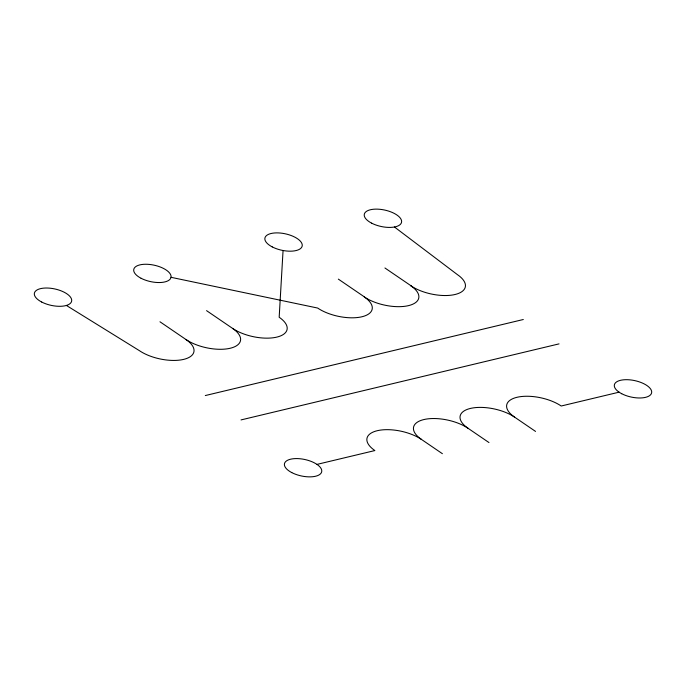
<?xml version="1.0" encoding="UTF-8"?>
<svg xmlns="http://www.w3.org/2000/svg" width="686" height="686" viewBox="0 0 686 686"><rect width="100%" height="100%" fill="white"/><g stroke="black" fill="none" stroke-linecap="round" stroke-linejoin="round"><path stroke-width="1.03" d="M283.061 250.51L279.176 317.266A31.89 14.08 12.2 0 1 276.818 337.109A31.89 14.08 12.2 0 1 232.597 328.405L206.546 310.638M205.311 395.548L523.307 319.513M241.035 419.918L559.03 343.883M316.983 464.396L374.873 450.556A31.89 14.08 12.2 0 1 377.231 430.714A31.89 14.08 12.2 0 1 421.453 439.417L442.384 453.695M619.089 392.169L561.199 406.009A31.89 14.08 12.2 0 0 516.978 397.297A31.89 14.08 12.2 0 0 514.62 417.148L535.552 431.425M171.02 277.307L317.687 308.057A31.89 14.08 12.2 0 0 361.908 316.769A31.89 14.08 12.2 0 0 364.266 296.918A31.89 14.08 12.2 0 0 408.496 305.63A31.89 14.08 12.2 0 0 410.854 285.779A31.89 14.08 12.2 0 0 455.075 294.491A31.89 14.08 12.2 0 0 457.433 274.649L394.467 227.006M66.396 305.45L139.438 350.683A31.89 14.08 12.2 0 0 183.659 359.387A31.89 14.08 12.2 0 0 186.017 339.544L159.967 321.777M384.932 267.986L410.983 285.753M338.352 279.125L364.395 296.892M421.453 439.417A31.89 14.08 12.2 0 1 423.811 419.575A31.89 14.08 12.2 0 1 468.032 428.278L488.972 442.556M232.597 328.405A31.89 14.08 12.2 0 1 230.239 348.248A31.89 14.08 12.2 0 1 186.017 339.544M468.032 428.278A31.89 14.08 12.2 0 1 470.399 408.436A31.89 14.08 12.2 0 1 514.62 417.148M291.782 472.603A19.054 8.412 12.2 0 0 321.631 471.994A19.054 8.412 12.2 0 0 295.812 458.582A19.054 8.412 12.2 0 0 291.782 472.603M621.705 393.721A19.054 8.412 12.2 0 0 651.554 393.104A19.054 8.412 12.2 0 0 625.735 379.692A19.054 8.412 12.2 0 0 621.705 393.721M371.632 223.156A19.054 8.412 12.2 0 0 401.481 222.538A19.054 8.412 12.2 0 0 375.662 209.127A19.054 8.412 12.2 0 0 371.632 223.156M272.256 246.917A19.054 8.412 12.2 0 0 302.114 246.3A19.054 8.412 12.2 0 0 276.286 232.888A19.054 8.412 12.2 0 0 272.256 246.917M141.084 278.276A19.054 8.412 12.2 0 0 170.934 277.667A19.054 8.412 12.2 0 0 145.115 264.256A19.054 8.412 12.2 0 0 141.084 278.276M41.709 302.037A19.054 8.412 12.2 0 0 71.567 301.428A19.054 8.412 12.2 0 0 45.739 288.017A19.054 8.412 12.2 0 0 41.709 302.037"/></g></svg>
